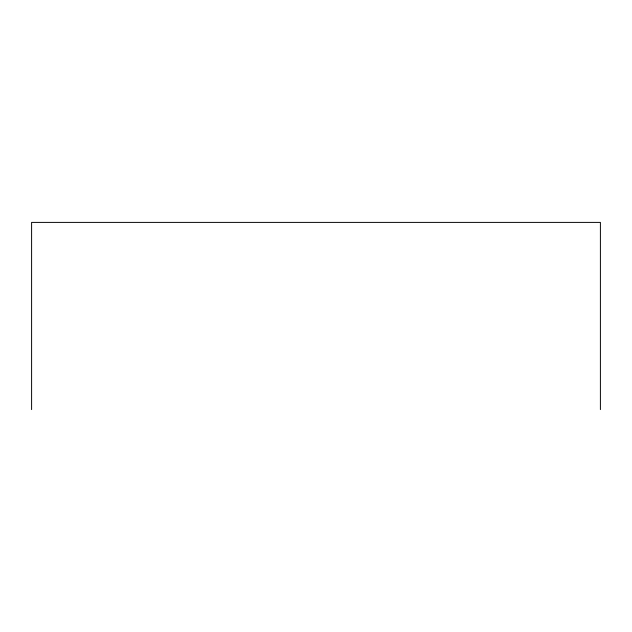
<?xml version="1.0" encoding="UTF-8"?>
<svg xmlns="http://www.w3.org/2000/svg" width="632" height="632" viewBox="0 0 632 632"><rect width="100%" height="100%" fill="white"/><g stroke="black" fill="none" stroke-linecap="round" stroke-linejoin="round"><path stroke-width="0.95" d="M600.4 409.599L600.4 222.401L31.6 222.401L31.6 409.599"/></g></svg>
